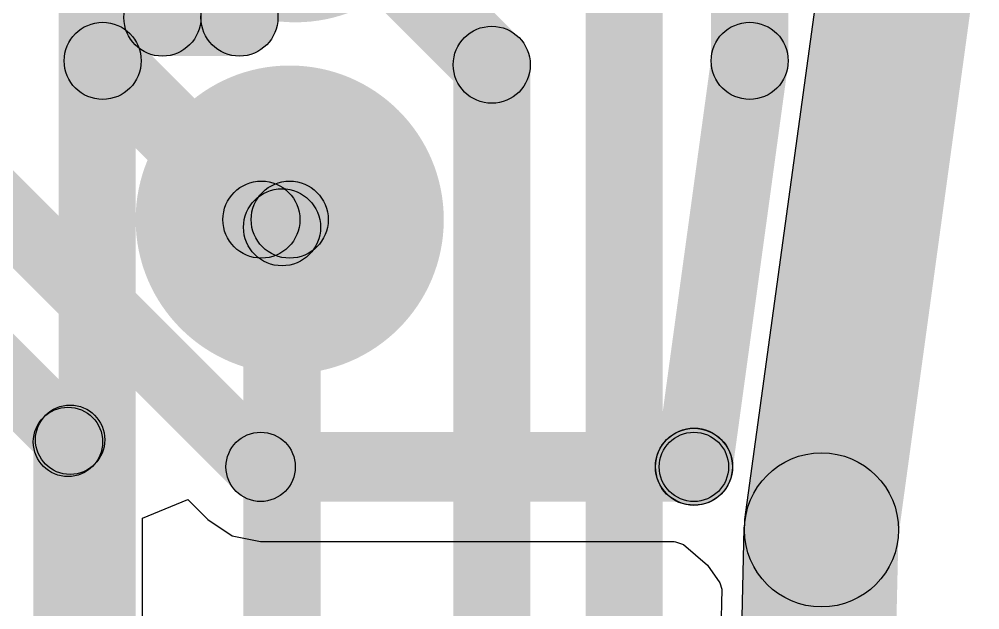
# Model space of a CAD drawing. Header units: millimetres. Extents: x -1.43 to 1.09, y -0.91 to 0.99.
# Drawn here: x -1.1563 to -1.0581, y -0.1821 to -0.1217 of the extents above; entities that cross this region are included whole.
import ezdxf

# ---------------------------------------------------------------- set-up
doc = ezdxf.new("R2010")
doc.units = ezdxf.units.MM
doc.header["$MEASUREMENT"] = 0
for name, color, linetype in [('BottomLayer', 5, 'Continuous'), ('InternalPlane1', 76, 'Continuous'), ('InternalPlane2', 16, 'Continuous'), ('TopLayer', 1, 'Continuous'), ('TopOverlay', 2, 'Continuous'), ('ViaHoleLayer', 16, 'Continuous')]:
    doc.layers.add(name, color=color, linetype=linetype)

# ---------------------------------------------------------------- blocks, each defined once
blk = doc.blocks.new('RSM0032B_33')
at = {"layer": 'TopOverlay'}
h = blk.add_hatch(color=2, dxfattribs=at)
edge = h.paths.add_edge_path()
edge.add_arc((0.087598, 0.087598), 0.003937, 0, 360)
h = blk.add_hatch(color=2, dxfattribs=at)
edge = h.paths.add_edge_path()
edge.add_arc((0.087598, 0.087598), 0.003937, 0, 360)
blk.add_hatch(color=2, dxfattribs=at).paths.add_polyline_path([(0.091536, 0.079724), (0.083661, 0.079724), (0.083661, 0.087598), (0.091536, 0.087598)])
h = blk.add_hatch(color=2, dxfattribs=at)
edge = h.paths.add_edge_path()
edge.add_arc((0.087598, 0.079724), 0.003937, 0, 360)
for centre in [(0.087598, 0.087598), (0.087598, 0.087598), (0.087598, 0.079724)]:
    blk.add_circle(centre, 0.003937, dxfattribs=at)

msp = doc.modelspace()

# ---------------------------------------------------------------- hatches: boundary and pattern name
at = {"layer": 'BottomLayer'}
for points in [[(-1.144365, -0.284563), (-1.152239, -0.284563), (-1.152239, -0.098713), (-1.144365, -0.098713)], [(-1.130834, -0.109084), (-1.125266, -0.103516), (-1.105181, -0.123601), (-1.110749, -0.129169)], [(-1.090502, -0.194537), (-1.098376, -0.194537), (-1.098376, -0.110508), (-1.090502, -0.110508)], [(-1.104028, -0.190803), (-1.111902, -0.190803), (-1.111902, -0.126385), (-1.104028, -0.126385)], [(-1.126621, -0.14578), (-1.132188, -0.140213), (-1.131401, -0.139425), (-1.125833, -0.144993)], [(-1.125468, -0.24991), (-1.133342, -0.24991), (-1.133342, -0.142997), (-1.125468, -0.142997)]]:
    msp.add_hatch(color=5, dxfattribs=at).paths.add_polyline_path(points)
h = msp.add_hatch(color=5, dxfattribs=at)
edge = h.paths.add_edge_path()
edge.add_arc((-1.107965, -0.126385), 0.003937, 0, 360)
h = msp.add_hatch(color=5, dxfattribs=at)
edge = h.paths.add_edge_path()
edge.add_arc((-1.107965, -0.126385), 0.003937, 0, 360)
h = msp.add_hatch(color=5, dxfattribs=at)
edge = h.paths.add_edge_path()
edge.add_arc((-1.128617, -0.142209), 0.011811, 0, 360)
h = msp.add_hatch(color=5, dxfattribs=at)
edge = h.paths.add_edge_path()
edge.add_arc((-1.128617, -0.142209), 0.003937, 0, 360)
h = msp.add_hatch(color=5, dxfattribs=at)
edge = h.paths.add_edge_path()
edge.add_arc((-1.129404, -0.142997), 0.003937, 0, 360)
h = msp.add_hatch(color=5, dxfattribs=at)
edge = h.paths.add_edge_path()
edge.add_arc((-1.129404, -0.142997), 0.003937, 0, 360)
at = {"layer": 'InternalPlane1'}
h = msp.add_hatch(color=76, dxfattribs=at)
edge = h.paths.add_edge_path()
edge.add_arc((-1.12805, -0.1063), 0.015748, 0, 360)
for points in [[(-1.06646, -0.174983), (-1.082062, -0.172846), (-1.073685, -0.111686), (-1.058083, -0.113823)], [(-1.066771, -0.190426), (-1.082515, -0.190058), (-1.082133, -0.173731), (-1.066389, -0.174099)]]:
    msp.add_hatch(color=76, dxfattribs=at).paths.add_polyline_path(points)
h = msp.add_hatch(color=76, dxfattribs=at)
edge = h.paths.add_edge_path()
edge.add_arc((-1.128617, -0.142209), 0.015748, 0, 360)
h = msp.add_hatch(color=76, dxfattribs=at)
edge = h.paths.add_edge_path()
edge.add_arc((-1.074261, -0.173915), 0.007874, 0, 360)
h = msp.add_hatch(color=76, dxfattribs=at)
edge = h.paths.add_edge_path()
edge.add_arc((-1.074261, -0.173915), 0.007874, 0, 360)
at = {"layer": 'InternalPlane2'}
h = msp.add_hatch(color=16, dxfattribs=at)
edge = h.paths.add_edge_path()
edge.add_arc((-1.12805, -0.1063), 0.015748, 0, 360)
for points in [[(-1.06646, -0.174983), (-1.082062, -0.172846), (-1.073685, -0.111686), (-1.058083, -0.113823)], [(-1.066771, -0.190426), (-1.082515, -0.190058), (-1.082133, -0.173731), (-1.066389, -0.174099)]]:
    msp.add_hatch(color=16, dxfattribs=at).paths.add_polyline_path(points)
h = msp.add_hatch(color=16, dxfattribs=at)
edge = h.paths.add_edge_path()
edge.add_arc((-1.128617, -0.142209), 0.015748, 0, 360)
h = msp.add_hatch(color=16, dxfattribs=at)
edge = h.paths.add_edge_path()
edge.add_arc((-1.074261, -0.173915), 0.007874, 0, 360)
h = msp.add_hatch(color=16, dxfattribs=at)
edge = h.paths.add_edge_path()
edge.add_arc((-1.074261, -0.173915), 0.007874, 0, 360)
at = {"layer": 'TopLayer'}
for points in [[(-1.143798, -0.125985), (-1.151672, -0.125985), (-1.151672, -0.090272), (-1.143798, -0.090272)], [(-1.077667, -0.125984), (-1.085541, -0.125984), (-1.085541, -0.108988), (-1.077667, -0.108988)], [(-1.150519, -0.128768), (-1.144951, -0.123201), (-1.128727, -0.139425), (-1.134294, -0.144993)], [(-1.083383, -0.167985), (-1.091184, -0.166916), (-1.085504, -0.12545), (-1.077703, -0.126519)], [(-1.168739, -0.13533), (-1.163729, -0.130319), (-1.129082, -0.164966), (-1.134092, -0.169977)], [(-1.184488, -0.136285), (-1.179477, -0.131274), (-1.148555, -0.162196), (-1.153565, -0.167207)], [(-1.13151, -0.146146), (-1.13151, -0.138272), (-1.128617, -0.138272), (-1.128617, -0.146146)], [(-1.148775, -0.167427), (-1.153785, -0.162416), (-1.153565, -0.162196), (-1.148555, -0.167207)], [(-1.131587, -0.171015), (-1.131587, -0.163928), (-1.087305, -0.163928), (-1.087305, -0.171015)], [(-1.147737, -0.21408), (-1.154823, -0.21408), (-1.154823, -0.164922), (-1.147737, -0.164922)], [(-1.084521, -0.170256), (-1.090088, -0.164688), (-1.090067, -0.164667), (-1.0845, -0.170235)]]:
    msp.add_hatch(color=1, dxfattribs=at).paths.add_polyline_path(points)
h = msp.add_hatch(color=1, dxfattribs=at)
edge = h.paths.add_edge_path()
edge.add_arc((-1.147735, -0.125985), 0.003937, 0, 360)
h = msp.add_hatch(color=1, dxfattribs=at)
edge = h.paths.add_edge_path()
edge.add_arc((-1.147735, -0.125985), 0.003937, 0, 360)
h = msp.add_hatch(color=1, dxfattribs=at)
edge = h.paths.add_edge_path()
edge.add_arc((-1.081604, -0.125984), 0.003937, 0, 360)
h = msp.add_hatch(color=1, dxfattribs=at)
edge = h.paths.add_edge_path()
edge.add_arc((-1.081604, -0.125984), 0.003937, 0, 360)
h = msp.add_hatch(color=1, dxfattribs=at)
edge = h.paths.add_edge_path()
edge.add_arc((-1.128617, -0.142209), 0.011811, 0, 360)
h = msp.add_hatch(color=1, dxfattribs=at)
edge = h.paths.add_edge_path()
edge.add_arc((-1.13151, -0.142209), 0.003937, 0, 360)
h = msp.add_hatch(color=1, dxfattribs=at)
edge = h.paths.add_edge_path()
edge.add_arc((-1.13151, -0.142209), 0.003937, 0, 360)
h = msp.add_hatch(color=1, dxfattribs=at)
edge = h.paths.add_edge_path()
edge.add_arc((-1.128617, -0.142209), 0.003937, 0, 360)
h = msp.add_hatch(color=1, dxfattribs=at)
edge = h.paths.add_edge_path()
edge.add_arc((-1.15128, -0.164922), 0.003543, 0, 360)
h = msp.add_hatch(color=1, dxfattribs=at)
edge = h.paths.add_edge_path()
edge.add_arc((-1.15128, -0.164922), 0.003543, 0, 360)
h = msp.add_hatch(color=1, dxfattribs=at)
edge = h.paths.add_edge_path()
edge.add_arc((-1.15106, -0.164702), 0.003543, 0, 360)
h = msp.add_hatch(color=1, dxfattribs=at)
edge = h.paths.add_edge_path()
edge.add_arc((-1.15106, -0.164702), 0.003543, 0, 360)
h = msp.add_hatch(color=1, dxfattribs=at)
edge = h.paths.add_edge_path()
edge.add_arc((-1.131587, -0.167472), 0.003543, 0, 360)
h = msp.add_hatch(color=1, dxfattribs=at)
edge = h.paths.add_edge_path()
edge.add_arc((-1.131587, -0.167472), 0.003543, 0, 360)
h = msp.add_hatch(color=1, dxfattribs=at)
edge = h.paths.add_edge_path()
edge.add_arc((-1.087305, -0.167472), 0.003937, 0, 360)
h = msp.add_hatch(color=1, dxfattribs=at)
edge = h.paths.add_edge_path()
edge.add_arc((-1.087284, -0.167451), 0.003937, 0, 360)
h = msp.add_hatch(color=1, dxfattribs=at)
edge = h.paths.add_edge_path()
edge.add_arc((-1.087284, -0.167451), 0.003937, 0, 360)
h = msp.add_hatch(color=1, dxfattribs=at)
edge = h.paths.add_edge_path()
edge.add_arc((-1.087305, -0.167472), 0.003543, 0, 360)
at = {"layer": 'ViaHoleLayer'}
h = msp.add_hatch(color=16, dxfattribs=at)
edge = h.paths.add_edge_path()
edge.add_arc((-1.128617, -0.142209), 0.005906, 0, 360)

# ---------------------------------------------------------------- linework, layer by layer
at = {"layer": 'BottomLayer'}
for centre in [(-1.107965, -0.126385), (-1.107965, -0.126385), (-1.128617, -0.142209), (-1.129404, -0.142997), (-1.129404, -0.142997)]:
    msp.add_circle(centre, 0.003937, dxfattribs=at)
at = {"layer": 'InternalPlane1'}
for p, q in [((-1.073752, -0.111676), (-1.08213, -0.172837)), ((-1.082201, -0.173729), (-1.082583, -0.190056)), ((-1.082132, -0.173286), (-1.082201, -0.173729)), ((-1.08213, -0.172837), (-1.082132, -0.173286))]:
    msp.add_line(p, q, dxfattribs=at)
msp.add_circle((-1.074261, -0.173915), 0.007874, dxfattribs=at)
msp.add_circle((-1.074261, -0.173915), 0.007874, dxfattribs=at)
at = {"layer": 'InternalPlane2'}
for p, q in [((-1.073752, -0.111676), (-1.08213, -0.172837)), ((-1.082201, -0.173729), (-1.082583, -0.190056)), ((-1.082132, -0.173286), (-1.082201, -0.173729)), ((-1.08213, -0.172837), (-1.082132, -0.173286))]:
    msp.add_line(p, q, dxfattribs=at)
msp.add_circle((-1.074261, -0.173915), 0.007874, dxfattribs=at)
msp.add_circle((-1.074261, -0.173915), 0.007874, dxfattribs=at)
at = {"layer": 'TopLayer'}
for p, q in [((-1.143653, -0.172724), (-1.139034, -0.170811)), ((-1.139034, -0.170811), (-1.13698, -0.172864)), ((-1.143653, -0.212061), (-1.143653, -0.172724)), ((-1.13698, -0.172864), (-1.13698, -0.172865)), ((-1.13698, -0.172865), (-1.134506, -0.174518)), ((-1.134506, -0.174518), (-1.131587, -0.175099)), ((-1.131587, -0.175099), (-1.131587, -0.175098)), ((-1.131587, -0.175098), (-1.089323, -0.175098)), ((-1.089323, -0.175098), (-1.089174, -0.175128)), ((-1.089174, -0.175128), (-1.088373, -0.175405)), ((-1.088373, -0.175405), (-1.085923, -0.17751)), ((-1.085923, -0.17751), (-1.084668, -0.179337)), ((-1.084668, -0.179337), (-1.08444, -0.179961)), ((-1.08444, -0.179961), (-1.084675, -0.190008))]:
    msp.add_line(p, q, dxfattribs=at)
for centre, radius in [((-1.147735, -0.125985), 0.003937), ((-1.147735, -0.125985), 0.003937), ((-1.081604, -0.125984), 0.003937), ((-1.081604, -0.125984), 0.003937), ((-1.13151, -0.142209), 0.003937), ((-1.13151, -0.142209), 0.003937), ((-1.128617, -0.142209), 0.003937), ((-1.15128, -0.164922), 0.003543), ((-1.15128, -0.164922), 0.003543), ((-1.15106, -0.164702), 0.003543), ((-1.15106, -0.164702), 0.003543), ((-1.131587, -0.167472), 0.003543), ((-1.131587, -0.167472), 0.003543), ((-1.087305, -0.167472), 0.003937), ((-1.087284, -0.167451), 0.003937), ((-1.087284, -0.167451), 0.003937), ((-1.087305, -0.167472), 0.003543)]:
    msp.add_circle(centre, radius, dxfattribs=at)

# ---------------------------------------------------------------- block references
at = {"rotation": 270}
msp.add_blockref('RSM0032B_33', (-1.221352, -0.033968), dxfattribs=at)

doc.saveas('drawing.dxf')
